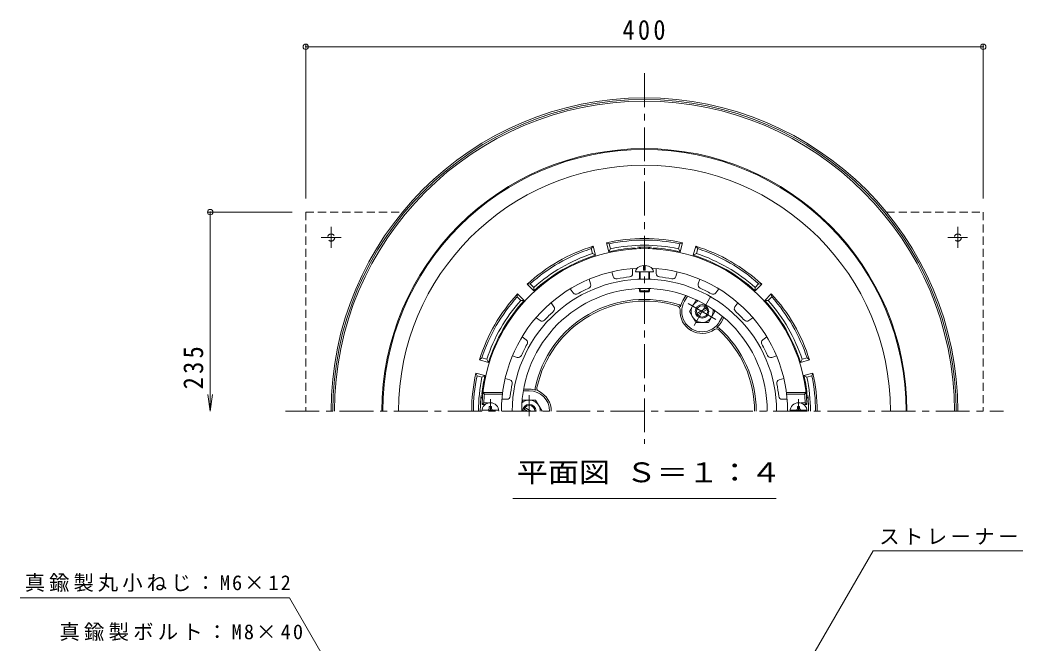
# Model space of a CAD drawing. Units: millimetres at full size, sheet at 1:4; details may follow other scales. Extents: x -738 to 753, y -565 to 520.
# Drawn here: x -697 to -105, y 152 to 520 of the extents above; entities that cross this region are included whole.
import ezdxf
from ezdxf.enums import TextEntityAlignment as Align

# ---------------------------------------------------------------- set-up
doc = ezdxf.new("R2010")
doc.units = ezdxf.units.MM
doc.header["$LTSCALE"] = 4
doc.header["$PDMODE"] = 32
doc.header["$PDSIZE"] = 3.2
doc.linetypes.add('CHAIN1', pattern=[8, 5, -1, 1, -1])
doc.linetypes.add('DASHED1', pattern=[1.8, 1.2, -0.6])
for name, color, linetype, lineweight in [('0-0_通り芯', 3, 'Continuous', 9), ('0-1_躯体', 2, 'Continuous', 9), ('0-2_仕上', 6, 'Continuous', 9), ('0-4_その他', 7, 'Continuous', 9), ('0-5_寸法', 7, 'Continuous', 9), ('0-8_041', 4, 'Continuous', 9), ('0-9_051', 2, 'Continuous', 9)]:
    doc.layers.add(name, color=color, linetype=linetype, lineweight=lineweight)
doc.styles.add('ＭＳ ゴシック', font='')
doc.styles.get('ＭＳ ゴシック').set_extended_font_data('MS Gothic')

msp = doc.modelspace()

# ---------------------------------------------------------------- linework, layer by layer
at = {"layer": '0-0_通り芯', "linetype": 'CHAIN1'}
for p, q in [((-328.758, 488.769), (-328.758, 269.989)), ((-540.758, 289.241), (-116.758, 289.241))]:
    msp.add_line(p, q, dxfattribs=at)
at = {"layer": '0-0_通り芯'}
for radius in [185, 184, 183]:
    msp.add_arc((-328.758, 289.241), radius, 0, 180, dxfattribs=at)
at = {"layer": '0-1_躯体'}
for p, q in [((-359.001, 386.655), (-360.173, 385.232)), ((-359.395, 382.33), (-360.173, 385.232)), ((-357.577, 381.338), (-359.001, 386.655)), ((-349.849, 383.408), (-351.274, 388.725)), ((-349.548, 388.079), (-351.274, 388.725)), ((-348.77, 385.177), (-349.849, 383.408)), ((-348.77, 385.177), (-349.548, 388.079)), ((-308.747, 385.177), (-307.969, 388.079)), ((-307.668, 383.408), (-308.747, 385.177)), ((-306.243, 388.725), (-307.969, 388.079)), ((-307.668, 383.408), (-306.243, 388.725)), ((-299.94, 381.338), (-298.515, 386.655)), ((-297.344, 385.232), (-298.515, 386.655)), ((-298.122, 382.33), (-297.344, 385.232)), ((-357.577, 381.338), (-359.395, 382.33)), ((-298.122, 382.33), (-299.94, 381.338)), ((-396.181, 364.442), (-397.999, 364.139)), ((-394.107, 360.247), (-397.999, 364.139)), ((-394.057, 362.318), (-396.181, 364.442)), ((-394.057, 362.318), (-394.107, 360.247)), ((-263.46, 362.318), (-261.336, 364.442)), ((-263.41, 360.247), (-263.46, 362.318)), ((-263.41, 360.247), (-259.517, 364.139)), ((-259.517, 364.139), (-261.336, 364.442)), ((-403.656, 358.482), (-403.959, 356.664)), ((-401.835, 354.54), (-403.959, 356.664)), ((-399.764, 354.59), (-403.656, 358.482)), ((-306.017, 354.631), (-304.354, 357.511)), ((-305.151, 354.131), (-303.401, 357.162)), ((-257.753, 354.59), (-253.861, 358.482)), ((-255.682, 354.54), (-253.558, 356.664)), ((-253.558, 356.664), (-253.861, 358.482)), ((-399.764, 354.59), (-401.835, 354.54)), ((-255.682, 354.54), (-257.753, 354.59)), ((-284.366, 342.131), (-282.616, 345.162)), ((-283.5, 341.631), (-281.838, 344.511)), ((-424.749, 320.656), (-426.172, 319.484)), ((-421.847, 319.878), (-424.749, 320.656)), ((-421.847, 319.878), (-420.855, 318.06)), ((-236.662, 318.06), (-235.67, 319.878)), ((-235.67, 319.878), (-232.768, 320.656)), ((-231.345, 319.484), (-232.768, 320.656)), ((-420.855, 318.06), (-426.172, 319.484)), ((-236.662, 318.06), (-231.345, 319.484)), ((-422.925, 310.332), (-428.242, 311.757)), ((-427.596, 310.031), (-428.242, 311.757)), ((-424.693, 309.253), (-427.596, 310.031)), ((-424.693, 309.253), (-422.925, 310.332)), ((-234.591, 310.332), (-229.275, 311.757)), ((-232.823, 309.253), (-234.591, 310.332)), ((-232.823, 309.253), (-229.921, 310.031)), ((-229.921, 310.031), (-229.275, 311.757)), ((-396.758, 302.242), (-400.083, 302.242)), ((-396.758, 301.241), (-400.258, 301.241))]:
    msp.add_line(p, q, dxfattribs=at)
at = {"layer": '0-1_躯体', "color": 4, "linetype": 'CHAIN1'}
for p, q in [((-289.507, 357.227), (-300.011, 339.033)), ((-302.981, 352.879), (-286.535, 343.384)), ((-396.758, 286.338), (-396.758, 298.737))]:
    msp.add_line(p, q, dxfattribs=at)
at = {"layer": '0-1_躯体', "color": 4}
for p, q in [((-302.258, 348.131), (-298.506, 354.631)), ((-298.506, 354.631), (-297.446, 354.631)), ((-297.854, 346.921), (-292.163, 350.207)), ((-297.354, 346.055), (-291.663, 349.341)), ((-287.259, 348.131), (-291.011, 341.631)), ((-287.259, 348.131), (-287.795, 349.06)), ((-400.508, 295.737), (-401.044, 294.808)), ((-400.508, 295.737), (-393.003, 295.737)), ((-397.758, 289.241), (-399.854, 290.451)), ((-395.758, 289.241), (-399.354, 291.317)), ((-389.256, 289.246), (-393.003, 295.737)), ((-389.258, 289.241), (-389.256, 289.246))]:
    msp.add_line(p, q, dxfattribs=at)
msp.add_lwpolyline([(-302.258, 348.131), (-298.506, 341.631), (-291.011, 341.631)], dxfattribs=at)
for radius in [4, 3.324]:
    msp.add_circle((-294.758, 348.131), radius, dxfattribs=at)
at = {"layer": '0-1_躯体'}
for centre, radius, start, end in [((-328.758, 289.241), 155, 0, 180), ((-328.758, 289.241), 154.5, 0, 180), ((-328.758, 289.241), 145.209, 0, 180), ((-328.758, 289.241), 102, 77.24745, 102.75252), ((-328.758, 289.241), 102, 107.24745, 132.75252), ((-328.758, 289.241), 101, 108.1216, 131.87843), ((-328.758, 289.241), 96.5, 93.64027, 102.62434), ((-328.758, 289.241), 101, 78.1216, 101.87843), ((-328.758, 289.241), 98, 78.21725, 101.78276), ((-334.758, 383.551), 2, 51.83441, 93.64053), ((-328.758, 289.241), 96.917, 87.58473, 92.41527), ((-332.758, 384.074), 2, 34.69341, 92.41542), ((-324.758, 384.074), 2, 87.58458, 145.30659), ((-322.758, 383.551), 2, 86.35947, 128.16559), ((-328.758, 289.241), 96.5, 77.37563, 86.35973), ((-328.758, 289.241), 102, 47.24745, 72.75252), ((-328.758, 289.241), 101, 48.1216, 71.87843), ((-328.758, 289.241), 96.5, 107.37563, 132.62434), ((-328.758, 289.241), 98, 108.21725, 131.78276), ((-328.758, 289.241), 96.5, 47.37563, 72.62434), ((-328.758, 289.241), 98, 48.21725, 71.78276), ((-328.758, 289.241), 102, 137.24745, 162.75252), ((-328.758, 289.241), 101, 138.1216, 161.87843), ((-328.758, 289.241), 102, 17.24745, 42.75252), ((-328.758, 289.241), 101, 18.1216, 41.87843), ((-328.758, 289.241), 98, 138.21725, 161.78276), ((-328.758, 289.241), 96.5, 137.37563, 162.62434), ((-328.758, 289.241), 66, 71.80592, 168.19405), ((-328.758, 289.241), 65, 72.40396, 167.59601), ((-309.713, 349.294), 2, 355.55522, 72.40367), ((-308.463, 350.992), 1, 348.20795, 71.80614), ((-294.758, 348.131), 13, 149.99991, 168.20993), ((-294.758, 348.131), 12, 149.99997, 330.00027), ((-328.758, 289.241), 96.5, 17.37563, 42.62434), ((-328.758, 289.241), 98, 18.21725, 41.78276), ((-294.758, 348.131), 13, 175.55457, 304.44539), ((-286.274, 335.761), 2, 47.59628, 124.44533), ((-294.758, 348.131), 13, 311.79013, 329.99991), ((-285.429, 337.693), 1, 48.19472, 131.7901), ((-328.758, 289.241), 66, 0, 48.19403), ((-328.758, 289.241), 65, 0, 47.59598), ((-328.758, 289.241), 102, 167.24748, 180), ((-328.758, 289.241), 101, 168.12157, 180), ((-328.758, 289.241), 98, 168.21722, 179.99998), ((-328.758, 289.241), 96.5, 167.37566, 173.92558), ((-328.758, 289.241), 96.5, 6.07442, 12.62434), ((-328.758, 289.241), 98, 0, 11.78276), ((-328.758, 289.241), 101, 0, 11.87843), ((-328.758, 289.241), 102, 0, 12.75252), ((-396.758, 289.241), 13, 71.79013, 89.99991), ((-392.383, 302.54), 1, 168.19472, 251.7901), ((-390.288, 302.774), 2, 167.59628, 244.44533), ((-328.758, 289.241), 96.917, 174.55904, 180), ((-423.248, 298.241), 2, 174.55836, 232.28242), ((-422.728, 299.241), 2, 173.92577, 215.73421), ((-396.758, 289.241), 12, 0, 89.99992), ((-396.758, 289.241), 13, 0, 64.44539), ((-234.789, 299.241), 2, 324.26579, 6.07423), ((-234.269, 298.241), 2, 307.71758, 5.44164), ((-328.758, 289.241), 96.917, 0, 5.44096)]:
    msp.add_arc(centre, radius, start, end, dxfattribs=at)
at = {"layer": '0-1_躯体', "color": 4}
for centre, radius, start, end in [((-294.754, 348.128), 6.5, 108.12685, 11.86398), ((-396.758, 289.247), 6.5, 359.95093, 131.86421), ((-396.758, 289.241), 4, 0, 180), ((-396.758, 289.241), 3.324, 0, 180)]:
    msp.add_arc(centre, radius, start, end, dxfattribs=at)
at = {"layer": '0-2_仕上'}
for p, q in [((-335.758, 373.451), (-335.758, 370.506)), ((-329.258, 372.448), (-329.258, 375.33)), ((-328.258, 372.448), (-328.258, 375.33)), ((-321.758, 373.451), (-321.758, 370.506)), ((-361.438, 367.166), (-360.528, 364.365)), ((-348.123, 371.493), (-347.213, 368.691)), ((-334.008, 371.448), (-323.508, 371.448)), ((-331.758, 367.212), (-331.758, 371.448)), ((-331.258, 367.23), (-331.258, 371.448)), ((-329.258, 372.448), (-328.258, 372.448)), ((-326.258, 367.23), (-326.258, 371.448)), ((-325.758, 367.212), (-325.758, 371.448)), ((-309.394, 371.493), (-310.304, 368.691)), ((-296.079, 367.166), (-296.989, 364.365)), ((-372.593, 361.483), (-370.861, 359.1)), ((-331.758, 360.241), (-331.758, 361.679)), ((-331.258, 359.741), (-331.258, 361.698)), ((-326.258, 359.741), (-326.258, 361.698)), ((-325.758, 360.241), (-325.758, 361.679)), ((-284.924, 361.483), (-286.656, 359.1)), ((-331.758, 360.241), (-325.758, 360.241)), ((-331.758, 360.241), (-331.258, 359.741)), ((-331.258, 359.741), (-326.258, 359.741)), ((-325.758, 360.241), (-326.258, 359.741)), ((-383.919, 353.254), (-382.187, 350.871)), ((-273.598, 353.254), (-275.329, 350.871)), ((-392.771, 344.402), (-390.388, 342.67)), ((-264.746, 344.402), (-267.129, 342.67)), ((-401, 333.075), (-398.617, 331.344)), ((-256.517, 333.075), (-258.9, 331.344)), ((-406.683, 321.921), (-403.882, 321.011)), ((-250.833, 321.921), (-253.635, 321.011)), ((-411.01, 308.606), (-408.208, 307.696)), ((-246.507, 308.606), (-249.308, 307.696)), ((-423.231, 299.241), (-424.126, 300.241)), ((-424.126, 300.241), (-412.539, 300.241)), ((-423.231, 299.241), (-412.665, 299.241)), ((-412.968, 296.241), (-410.023, 296.241)), ((-244.549, 296.241), (-247.494, 296.241)), ((-233.391, 300.241), (-244.977, 300.241)), ((-234.286, 299.241), (-244.852, 299.241)), ((-234.286, 299.241), (-233.391, 300.241)), ((-424.675, 293.241), (-423.627, 294.241)), ((-424.675, 293.241), (-423.159, 293.241)), ((-423.627, 294.241), (-421.359, 294.241)), ((-233.89, 294.241), (-236.158, 294.241)), ((-232.842, 293.241), (-234.358, 293.241)), ((-232.842, 293.241), (-233.89, 294.241))]:
    msp.add_line(p, q, dxfattribs=at)
for centre, radius, start, end in [((-328.758, 289.241), 96, 2.38802, 177.61198), ((-328.758, 289.241), 84.5, 92.95236, 180), ((-328.758, 289.241), 84.5, 0, 87.04764), ((-328.758, 289.241), 78.028, 0, 180), ((-345.311, 369.309), 2, 198, 281.67976), ((-328.758, 289.241), 79.761, 96.31975, 101.68025), ((-337.758, 370.506), 2, 276.31889, 0.00049), ((-319.758, 370.506), 2, 180, 263.67976), ((-328.758, 289.241), 79.761, 78.31975, 83.68025), ((-312.206, 369.309), 2, 258.31889, 342.00049), ((-328.758, 289.241), 72.5, 0, 180), ((-328.758, 289.241), 79.761, 114.31975, 119.68025), ((-362.43, 363.747), 2, 294.31889, 18.00049), ((-295.087, 363.747), 2, 162, 245.67976), ((-328.758, 289.241), 79.761, 60.31975, 65.68025), ((-369.243, 360.276), 2, 216, 299.67976), ((-288.274, 360.276), 2, 240.31889, 324.00049), ((-383.805, 349.696), 2, 312.31889, 36.00049), ((-273.711, 349.696), 2, 144, 227.67976), ((-328.758, 289.241), 79.761, 132.31975, 137.68025), ((-328.758, 289.241), 79.761, 42.31975, 47.68025), ((-389.212, 344.289), 2, 234, 317.67976), ((-268.304, 344.288), 2, 222.31889, 306.00049), ((-328.758, 289.241), 79.761, 150.31975, 155.68025), ((-399.793, 329.726), 2, 330.31889, 54.00049), ((-257.724, 329.726), 2, 126, 209.67976), ((-328.758, 289.241), 79.761, 24.31975, 29.68025), ((-403.264, 322.913), 2, 252, 335.67976), ((-254.253, 322.913), 2, 204.31889, 288.00049), ((-408.826, 305.794), 2, 348.31889, 72.00049), ((-328.758, 289.241), 79.761, 168.31975, 173.68025), ((-248.69, 305.794), 2, 108, 191.67976), ((-328.758, 289.241), 79.761, 6.31975, 11.68025), ((-328.758, 289.241), 95, 173.95767, 176.98306), ((-410.023, 298.241), 2, 270, 353.67976), ((-247.494, 298.241), 2, 186.31889, 270.00049), ((-328.758, 289.241), 95, 3.01694, 6.04233)]:
    msp.add_arc(centre, radius, start, end, dxfattribs=at)
for start_param, end_param in [(1.6661703, 3.1415927), (6.2831853, 7.7585936)]:
    msp.add_ellipse((-328.758, 371.448), major_axis=(5.25, 0), ratio=0.7428, start_param=start_param, end_param=end_param, dxfattribs=at)
at = {"layer": '0-4_その他'}
for p, q in [((-528.758, 505.591), (-528.758, 414.741)), ((-528.758, 504.391), (-128.758, 504.391)), ((-128.758, 505.591), (-128.758, 414.741)), ((-586.358, 406.741), (-536.758, 406.741)), ((-585.158, 406.741), (-585.158, 289.241)), ((-585.158, 289.241), (-586.463, 299.156)), ((-585.158, 289.241), (-583.852, 299.156))]:
    msp.add_line(p, q, dxfattribs=at)
for p in [(-528.758, 504.391), (-128.758, 504.391), (-585.158, 406.741)]:
    msp.add_point(p, dxfattribs=at)
at = {"layer": '0-5_寸法'}
for p, q in [((-406.465, 237.739), (-251.052, 237.739)), ((-193.755, 206.794), (-328.758, -27.038)), ((-193.755, 206.794), (-105.299, 206.794))]:
    msp.add_line(p, q, dxfattribs=at)
msp.add_lwpolyline([(-697.424, 178.987), (-538.382, 178.987), (-415.827, -33.285)], dxfattribs=at)
at = {"layer": '0-8_041', "linetype": 'CHAIN1'}
for p, q in [((-419.758, 289.241), (-419.758, 296.241)), ((-237.758, 289.241), (-237.758, 296.241))]:
    msp.add_line(p, q, dxfattribs=at)
at = {"layer": '0-8_041'}
for p, q in [((-420.359, 290.842), (-420.359, 291.991)), ((-419.158, 291.991), (-420.359, 291.991)), ((-419.158, 290.842), (-419.158, 291.991)), ((-238.359, 290.842), (-238.359, 291.991)), ((-237.158, 291.991), (-238.359, 291.991)), ((-237.158, 290.842), (-237.158, 291.991)), ((-424.722, 289.842), (-414.795, 289.842)), ((-242.722, 289.842), (-232.795, 289.842))]:
    msp.add_line(p, q, dxfattribs=at)
for centre, radius, start, end in [((-419.758, 289.241), 5, 0, 180), ((-421.359, 290.842), 1, 270, 0), ((-418.158, 290.842), 1, 180, 270), ((-237.758, 289.241), 5, 0, 180), ((-239.359, 290.842), 1, 270, 0), ((-236.158, 290.842), 1, 180, 270)]:
    msp.add_arc(centre, radius, start, end, dxfattribs=at)
at = {"layer": '0-9_051', "linetype": 'DASHED1'}
for p, q in [((-528.758, 406.741), (-528.758, 289.241)), ((-528.758, 406.741), (-471.653, 406.741)), ((-185.864, 406.741), (-128.758, 406.741)), ((-128.758, 406.741), (-128.758, 289.241))]:
    msp.add_line(p, q, dxfattribs=at)
at = {"layer": '0-9_051', "linetype": 'CHAIN1'}
for p, q in [((-513.758, 398.149), (-513.758, 385.594)), ((-143.758, 398.149), (-143.758, 385.594)), ((-519.573, 391.741), (-507.823, 391.741)), ((-137.944, 391.741), (-149.693, 391.741))]:
    msp.add_line(p, q, dxfattribs=at)
at = {"layer": '0-9_051', "linetype": 'DASHED1'}
for centre in [(-513.758, 391.741), (-143.758, 391.741)]:
    msp.add_circle(centre, 2.1, dxfattribs=at)

# ---------------------------------------------------------------- texts
at = {"layer": '0-4_その他', "color": 2, "insert": (-341.758, 508.391), "char_height": 11.73, "attachment_point": 7, "style": 'ＭＳ ゴシック'}
msp.add_mtext('\\T1.27;\\W0.9;400', dxfattribs=at)
at = {"layer": '0-4_その他', "color": 2, "insert": (-589.158, 302.13), "char_height": 11.73, "attachment_point": 7, "rotation": 90, "style": 'ＭＳ ゴシック'}
msp.add_mtext('\\T1.27;\\W0.9;235', dxfattribs=at)
at = {"layer": '0-5_寸法', "color": 2, "style": 'ＭＳ ゴシック', "width": 1.15}
msp.add_text('平面図 Ｓ＝１：４', height=11.73, dxfattribs=at).set_placement((-404.258, 243.739), align=Align.BOTTOM_LEFT)
at = {"layer": '0-5_寸法', "char_height": 8.798, "attachment_point": 7, "style": 'ＭＳ ゴシック'}
for s, insert in [('\\T1.17;ストレーナー', (-190.142, 210.379)), ('\\T1.2;真鍮製丸小ねじ：M6×12', (-694.673, 182.572)), ('\\T1.21;真鍮製ボルト：M8×40', (-674.173, 153.579))]:
    msp.add_mtext(s, dxfattribs=dict(at, insert=insert))

doc.saveas('drawing.dxf')
